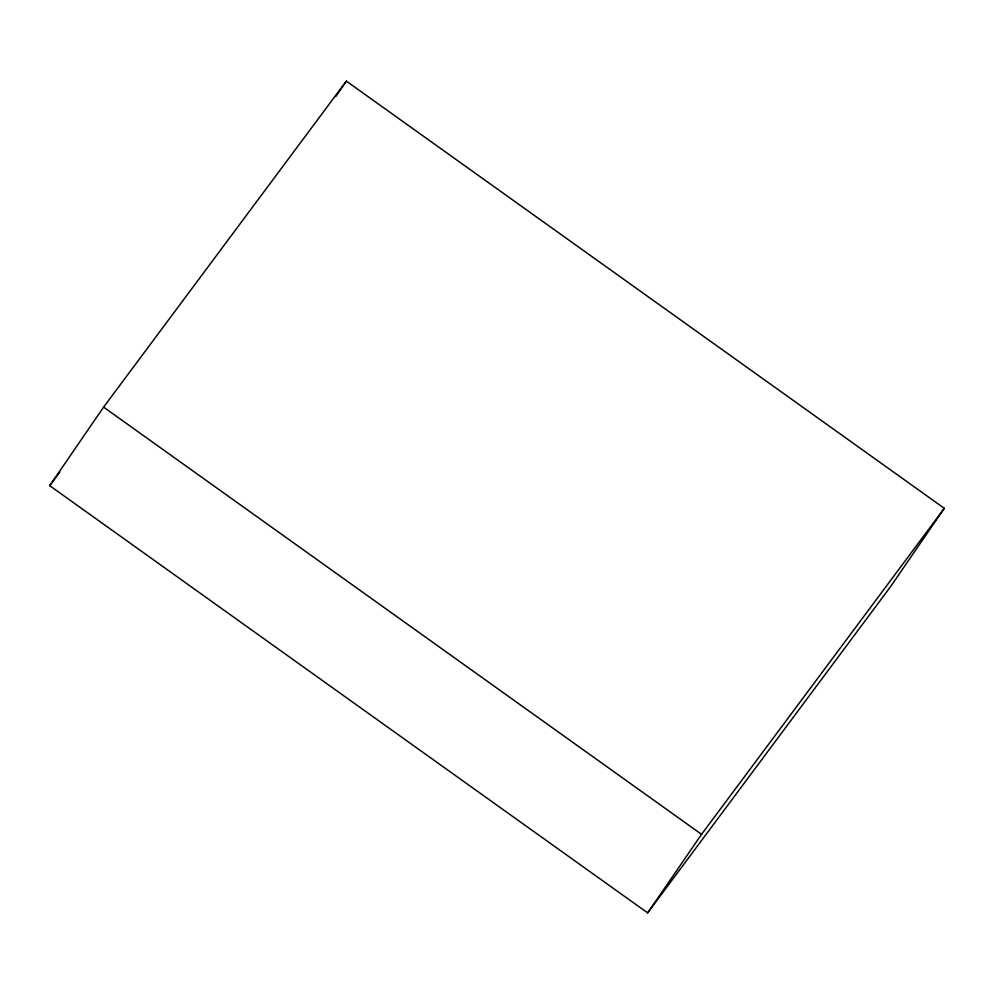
<?xml version="1.0" encoding="UTF-8"?>
<svg xmlns="http://www.w3.org/2000/svg" width="994" height="994" viewBox="0 0 994 994"><rect width="100%" height="100%" fill="white"/><g stroke="black" fill="none" stroke-linecap="round" stroke-linejoin="round"><path stroke-width="1.49" d="M49.7 485.681L103.6 407.13L346.347 81.123L944.3 508.319L890.4 586.87L647.653 912.877L49.7 485.681L59.889 471.988M335.922 96.331L346.347 81.123M647.653 912.877L701.553 834.326L944.3 508.319M103.6 407.13L701.553 834.326"/></g></svg>
